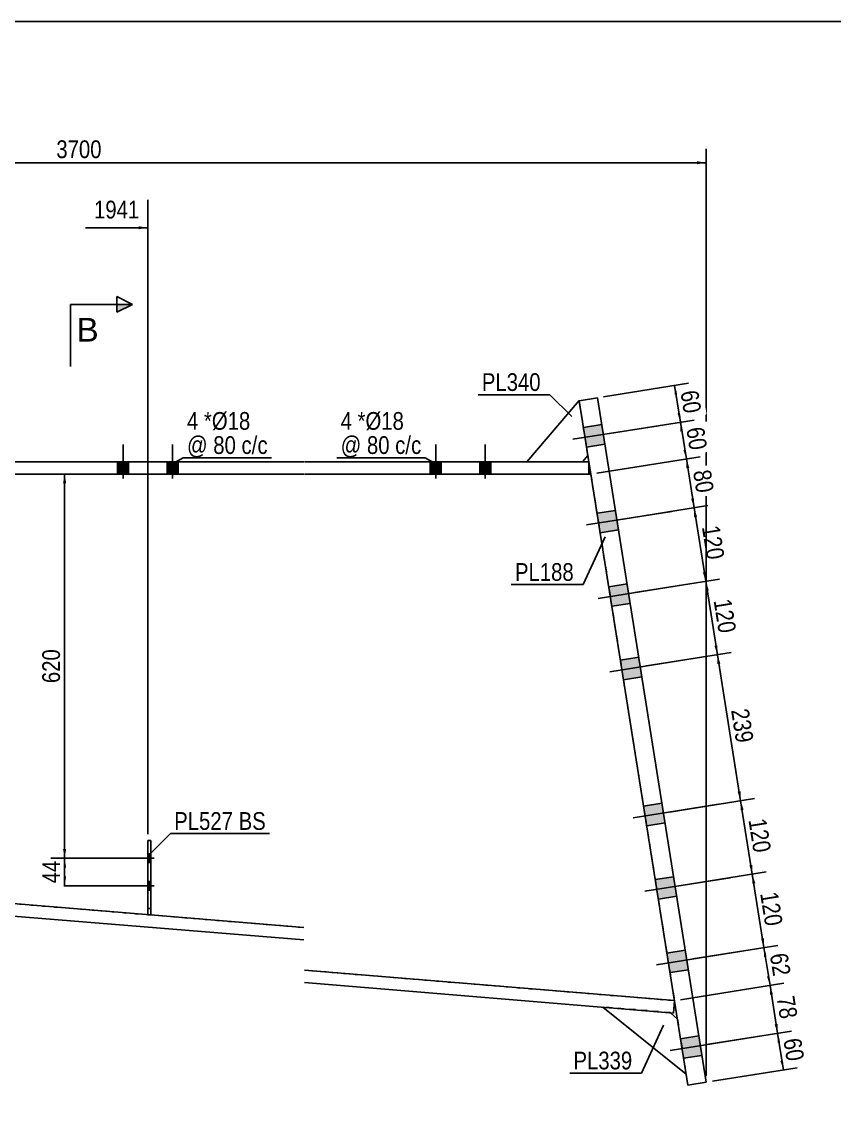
# Model space of a CAD drawing. Header units: millimetres. Extents: x -39 to 363, y -162 to 116.
# Drawn here: x 92.1 to 223.3, y -58.9 to 115.5 of the extents above; entities that cross this region are included whole.
import ezdxf

# ---------------------------------------------------------------- set-up
doc = ezdxf.new("R2010")
doc.units = ezdxf.units.MM
doc.linetypes.add('DXK_LINE_DOT1', pattern=[1.8814, 0.9407, -0.9407])
doc.linetypes.add('DXK_LINE_DOT2', pattern=[3.9198, 1.9599, -1.9599])
doc.styles.add('Arial', font='ARIAL.TTF', dxfattribs={"height": 0.2})
doc.styles.add('Arial Narrow', font='ARIALN.TTF', dxfattribs={"height": 0.2})

# ---------------------------------------------------------------- blocks, each defined once
blk = doc.blocks.new('Unknown-627307383-6272')
at = {"color": 5, "linetype": 'Continuous'}
blk.add_line((363.47, 115.52), (-36.53, 115.52), dxfattribs=at)
blk = doc.blocks.new('Bolt-627307383-8395 - 4547')
at = {"linetype": 'Continuous'}
for points in [[(158.04, 42.49), (159.84, 42.49), (159.84, 44.49), (158.04, 44.49)], [(158.04, 42.49), (159.84, 42.49), (159.84, 44.49), (158.04, 44.49)], [(166.04, 42.49), (167.84, 42.49), (167.84, 44.49), (166.04, 44.49)], [(166.04, 42.49), (167.84, 42.49), (167.84, 44.49), (166.04, 44.49)]]:
    blk.add_hatch(color=3, dxfattribs=at).paths.add_polyline_path(points)
at = {"color": 3, "linetype": 'Continuous'}
for p, q in [((158.94, 41.79), (158.94, 47.29)), ((158.94, 41.79), (158.94, 47.29)), ((166.94, 41.79), (166.94, 47.29)), ((166.94, 41.79), (166.94, 47.29)), ((158.04, 42.49), (158.04, 44.49)), ((158.04, 42.49), (158.04, 44.49)), ((159.84, 42.49), (159.84, 44.49)), ((159.84, 42.49), (159.84, 44.49)), ((166.04, 42.49), (166.04, 44.49)), ((166.04, 42.49), (166.04, 44.49)), ((167.84, 42.49), (167.84, 44.49)), ((167.84, 42.49), (167.84, 44.49))]:
    blk.add_line(p, q, dxfattribs=at)
blk = doc.blocks.new('Part-627307383-4564 - 4547')
at = {"color": 2, "linetype": 'Continuous'}
for p, q in [((87.14, 44.49), (2, 44.49)), ((2, 42.49), (2, 44.49)), ((137.64, 44.49), (87.24, 44.49)), ((183.67, 44.49), (137.74, 44.49)), ((183.67, 44.49), (183.67, 42.49)), ((87.14, 42.49), (2, 42.49)), ((137.64, 42.49), (87.24, 42.49)), ((183.67, 42.49), (137.74, 42.49))]:
    blk.add_line(p, q, dxfattribs=at)
blk = doc.blocks.new('Part-627307383-4563 - 4547')
at = {"color": 2, "linetype": 'Continuous'}
for p, q in [((2, -14.68), (2.16, -12.69)), ((87.14, -19.67), (2.16, -12.69)), ((87.14, -21.67), (2, -14.68)), ((137.64, -30.7), (87.24, -26.55)), ((137.64, -32.7), (87.24, -28.56)), ((197.5, -42.49), (137.74, -37.58)), ((197.34, -44.49), (137.74, -39.59)), ((197.34, -44.49), (197.5, -42.49))]:
    blk.add_line(p, q, dxfattribs=at)
blk = doc.blocks.new('Part-627307383-4565 - 4547')
at = {"color": 2, "linetype": 'Continuous'}
for p, q in [((182.1, 54.34), (185.07, 54.81)), ((199.67, -56.14), (182.1, 54.34)), ((185.07, 54.81), (202.64, -55.67)), ((202.64, -55.67), (199.67, -56.14))]:
    blk.add_line(p, q, dxfattribs=at)
blk = doc.blocks.new('Part-627307383-4568 - 4547')
at = {"color": 7, "linetype": 'DXK_LINE_DOT1'}
for p, q in [((196.82, -44.41), (185.86, -43.51)), ((185.91, -43.55), (185.86, -43.51)), ((196.86, -44.45), (196.82, -44.41)), ((197.98, -45.48), (199.39, -54.37))]:
    blk.add_line(p, q, dxfattribs=at)
at = {"color": 2, "linetype": 'Continuous'}
for p, q in [((199.39, -54.37), (185.91, -43.55)), ((197.98, -45.48), (196.86, -44.45))]:
    blk.add_line(p, q, dxfattribs=at)
blk = doc.blocks.new('Part-627307383-4570 - 4547')
at = {"color": 2, "linetype": 'Continuous'}
for p, q in [((182.1, 54.37), (173.67, 44.49)), ((182.1, 54.34), (182.1, 54.37)), ((182.67, 44.49), (183.51, 45.48))]:
    blk.add_line(p, q, dxfattribs=at)
at = {"color": 7, "linetype": 'DXK_LINE_DOT1'}
for p, q in [((183.51, 45.48), (182.1, 54.34)), ((173.67, 44.49), (182.67, 44.49))]:
    blk.add_line(p, q, dxfattribs=at)
blk = doc.blocks.new('Part-627307383-4579 - 4547')
at = {"color": 7, "linetype": 'DXK_LINE_DOT1'}
for p, q in [((112.44, -16.64), (112.44, -28.64)), ((112.94, -16.64), (112.44, -16.64)), ((112.94, -28.64), (112.94, -16.64)), ((112.44, -27.64), (112.94, -27.64)), ((112.44, -28.64), (112.94, -28.64))]:
    blk.add_line(p, q, dxfattribs=at)
blk = doc.blocks.new('Part-627307383-4580 - 4547')
at = {"color": 2, "linetype": 'Continuous'}
for p, q in [((112.44, -28.62), (112.44, -16.64)), ((112.44, -16.64), (112.94, -16.64)), ((112.94, -16.64), (112.94, -28.64)), ((112.94, -28.64), (112.57, -28.64))]:
    blk.add_line(p, q, dxfattribs=at)
blk = doc.blocks.new('Part-627307383-4582 - 4547')
at = {"color": 7, "linetype": 'DXK_LINE_DOT1'}
for p, q in [((2, 42.49), (2, -12.67)), ((87.14, 42.49), (2, 42.49)), ((137.64, 42.49), (87.24, 42.49)), ((183.67, 42.49), (137.74, 42.49)), ((183.99, 42.49), (197.5, -42.49)), ((87.14, -19.67), (2.16, -12.69)), ((137.64, -30.7), (87.24, -26.55)), ((197.5, -42.49), (137.74, -37.58))]:
    blk.add_line(p, q, dxfattribs=at)
at = {"color": 2, "linetype": 'Continuous'}
for p, q in [((183.99, 42.49), (183.67, 42.49)), ((2.16, -12.69), (2, -12.67))]:
    blk.add_line(p, q, dxfattribs=at)
blk = doc.blocks.new('Bolt-627307383-4586 - 4547')
at = {"linetype": 'Continuous'}
for points in [[(182.79, 50), (183.3, 46.84), (186.26, 47.31), (185.76, 50.47)], [(182.79, 50), (183.3, 46.84), (186.26, 47.31), (185.76, 50.47)], [(182.79, 50), (183.3, 46.84), (186.26, 47.31), (185.76, 50.47)], [(182.79, 50), (183.3, 46.84), (186.26, 47.31), (185.76, 50.47)], [(184.99, 36.17), (185.5, 33.01), (188.46, 33.48), (187.96, 36.64)], [(184.99, 36.17), (185.5, 33.01), (188.46, 33.48), (187.96, 36.64)], [(184.99, 36.17), (185.5, 33.01), (188.46, 33.48), (187.96, 36.64)], [(184.99, 36.17), (185.5, 33.01), (188.46, 33.48), (187.96, 36.64)], [(186.88, 24.32), (187.38, 21.16), (190.34, 21.63), (189.84, 24.79)], [(186.88, 24.32), (187.38, 21.16), (190.34, 21.63), (189.84, 24.79)], [(186.88, 24.32), (187.38, 21.16), (190.34, 21.63), (189.84, 24.79)], [(186.88, 24.32), (187.38, 21.16), (190.34, 21.63), (189.84, 24.79)], [(188.76, 12.47), (189.26, 9.31), (192.23, 9.78), (191.73, 12.94)], [(188.76, 12.47), (189.26, 9.31), (192.23, 9.78), (191.73, 12.94)], [(188.76, 12.47), (189.26, 9.31), (192.23, 9.78), (191.73, 12.94)], [(188.76, 12.47), (189.26, 9.31), (192.23, 9.78), (191.73, 12.94)], [(192.51, -11.11), (193.01, -14.27), (195.98, -13.8), (195.47, -10.64)], [(192.51, -11.11), (193.01, -14.27), (195.98, -13.8), (195.47, -10.64)], [(192.51, -11.11), (193.01, -14.27), (195.98, -13.8), (195.47, -10.64)], [(192.51, -11.11), (193.01, -14.27), (195.98, -13.8), (195.47, -10.64)], [(194.4, -22.96), (194.9, -26.12), (197.86, -25.65), (197.36, -22.49)], [(194.4, -22.96), (194.9, -26.12), (197.86, -25.65), (197.36, -22.49)], [(194.4, -22.96), (194.9, -26.12), (197.86, -25.65), (197.36, -22.49)], [(194.4, -22.96), (194.9, -26.12), (197.86, -25.65), (197.36, -22.49)], [(196.28, -34.81), (196.78, -37.97), (199.75, -37.5), (199.24, -34.34)], [(196.28, -34.81), (196.78, -37.97), (199.75, -37.5), (199.24, -34.34)], [(196.28, -34.81), (196.78, -37.97), (199.75, -37.5), (199.24, -34.34)], [(196.28, -34.81), (196.78, -37.97), (199.75, -37.5), (199.24, -34.34)], [(198.48, -48.64), (198.98, -51.8), (201.94, -51.33), (201.44, -48.17)], [(198.48, -48.64), (198.98, -51.8), (201.94, -51.33), (201.44, -48.17)], [(198.48, -48.64), (198.98, -51.8), (201.94, -51.33), (201.44, -48.17)], [(198.48, -48.64), (198.98, -51.8), (201.94, -51.33), (201.44, -48.17)]]:
    blk.add_hatch(color=3, dxfattribs=at).paths.add_polyline_path(points)
at = {"color": 3, "linetype": 'Continuous'}
for p, q in [((181.1, 48.11), (194.9, 50.3)), ((181.1, 48.11), (194.9, 50.3)), ((181.1, 48.11), (194.9, 50.3)), ((181.1, 48.11), (194.9, 50.3)), ((182.79, 50), (185.76, 50.47)), ((182.79, 50), (185.76, 50.47)), ((182.79, 50), (185.76, 50.47)), ((182.79, 50), (185.76, 50.47)), ((183.3, 46.84), (186.26, 47.31)), ((183.3, 46.84), (186.26, 47.31)), ((183.3, 46.84), (186.26, 47.31)), ((183.3, 46.84), (186.26, 47.31)), ((184.99, 36.17), (187.96, 36.64)), ((184.99, 36.17), (187.96, 36.64)), ((184.99, 36.17), (187.96, 36.64)), ((184.99, 36.17), (187.96, 36.64)), ((183.29, 34.28), (197.1, 36.48)), ((183.29, 34.28), (197.1, 36.48)), ((183.29, 34.28), (197.1, 36.48)), ((183.29, 34.28), (197.1, 36.48)), ((185.5, 33.01), (188.46, 33.48)), ((185.5, 33.01), (188.46, 33.48)), ((185.5, 33.01), (188.46, 33.48)), ((185.5, 33.01), (188.46, 33.48)), ((185.18, 22.43), (198.98, 24.63)), ((185.18, 22.43), (198.98, 24.63)), ((185.18, 22.43), (198.98, 24.63)), ((185.18, 22.43), (198.98, 24.63)), ((186.88, 24.32), (189.84, 24.79)), ((186.88, 24.32), (189.84, 24.79)), ((186.88, 24.32), (189.84, 24.79)), ((186.88, 24.32), (189.84, 24.79)), ((187.38, 21.16), (190.34, 21.63)), ((187.38, 21.16), (190.34, 21.63)), ((187.38, 21.16), (190.34, 21.63)), ((187.38, 21.16), (190.34, 21.63)), ((187.06, 10.58), (200.86, 12.77)), ((187.06, 10.58), (200.86, 12.77)), ((187.06, 10.58), (200.86, 12.77)), ((187.06, 10.58), (200.86, 12.77)), ((188.76, 12.47), (191.73, 12.94)), ((188.76, 12.47), (191.73, 12.94)), ((188.76, 12.47), (191.73, 12.94)), ((188.76, 12.47), (191.73, 12.94)), ((189.26, 9.31), (192.23, 9.78)), ((189.26, 9.31), (192.23, 9.78)), ((189.26, 9.31), (192.23, 9.78)), ((189.26, 9.31), (192.23, 9.78)), ((190.81, -13), (204.61, -10.8)), ((190.81, -13), (204.61, -10.8)), ((190.81, -13), (204.61, -10.8)), ((190.81, -13), (204.61, -10.8)), ((192.51, -11.11), (195.47, -10.64)), ((192.51, -11.11), (195.47, -10.64)), ((192.51, -11.11), (195.47, -10.64)), ((192.51, -11.11), (195.47, -10.64)), ((193.01, -14.27), (195.98, -13.8)), ((193.01, -14.27), (195.98, -13.8)), ((193.01, -14.27), (195.98, -13.8)), ((193.01, -14.27), (195.98, -13.8)), ((192.7, -24.85), (206.5, -22.66)), ((192.7, -24.85), (206.5, -22.66)), ((192.7, -24.85), (206.5, -22.66)), ((192.7, -24.85), (206.5, -22.66)), ((194.4, -22.96), (197.36, -22.49)), ((194.4, -22.96), (197.36, -22.49)), ((194.4, -22.96), (197.36, -22.49)), ((194.4, -22.96), (197.36, -22.49)), ((194.9, -26.12), (197.86, -25.65)), ((194.9, -26.12), (197.86, -25.65)), ((194.9, -26.12), (197.86, -25.65)), ((194.9, -26.12), (197.86, -25.65)), ((194.58, -36.7), (208.38, -34.51)), ((194.58, -36.7), (208.38, -34.51)), ((194.58, -36.7), (208.38, -34.51)), ((194.58, -36.7), (208.38, -34.51)), ((196.28, -34.81), (199.24, -34.34)), ((196.28, -34.81), (199.24, -34.34)), ((196.28, -34.81), (199.24, -34.34)), ((196.28, -34.81), (199.24, -34.34)), ((196.78, -37.97), (199.75, -37.5)), ((196.78, -37.97), (199.75, -37.5)), ((196.78, -37.97), (199.75, -37.5)), ((196.78, -37.97), (199.75, -37.5)), ((196.78, -50.53), (210.58, -48.33)), ((196.78, -50.53), (210.58, -48.33)), ((196.78, -50.53), (210.58, -48.33)), ((196.78, -50.53), (210.58, -48.33)), ((198.48, -48.64), (201.44, -48.17)), ((198.48, -48.64), (201.44, -48.17)), ((198.48, -48.64), (201.44, -48.17)), ((198.48, -48.64), (201.44, -48.17)), ((198.98, -51.8), (201.94, -51.33)), ((198.98, -51.8), (201.94, -51.33)), ((198.98, -51.8), (201.94, -51.33)), ((198.98, -51.8), (201.94, -51.33))]:
    blk.add_line(p, q, dxfattribs=at)
blk = doc.blocks.new('Bolt-627307383-4592 - 4547')
at = {"color": 3, "linetype": 'DXK_LINE_DOT2'}
for p, q in [((112.44, -18.81), (112.94, -18.81)), ((111.49, -19.51), (114.79, -19.51)), ((112.44, -20.21), (112.94, -20.21)), ((111.49, -23.94), (114.79, -23.94)), ((112.44, -23.24), (112.94, -23.24)), ((112.44, -24.64), (112.94, -24.64))]:
    blk.add_line(p, q, dxfattribs=at)
blk = doc.blocks.new('Bolt-627307383-4593 - 4547')
at = {"linetype": 'Continuous'}
for points in [[(112.94, -20.21), (112.94, -18.81), (112.44, -18.81), (112.44, -20.21)], [(112.94, -24.64), (112.94, -23.24), (112.44, -23.24), (112.44, -24.64)]]:
    blk.add_hatch(color=3, dxfattribs=at).paths.add_polyline_path(points)
at = {"color": 3, "linetype": 'Continuous'}
for p, q in [((112.44, -18.81), (112.94, -18.81)), ((111.64, -19.51), (112.94, -19.51)), ((112.44, -20.21), (112.94, -20.21)), ((111.64, -23.94), (112.94, -23.94)), ((112.44, -23.24), (112.94, -23.24)), ((112.44, -24.64), (112.94, -24.64))]:
    blk.add_line(p, q, dxfattribs=at)
blk = doc.blocks.new('Bolt-627307383-8393 - 4547')
at = {"linetype": 'Continuous'}
for points in [[(107.54, 42.49), (109.34, 42.49), (109.34, 44.49), (107.54, 44.49)], [(107.54, 42.49), (109.34, 42.49), (109.34, 44.49), (107.54, 44.49)], [(115.54, 42.49), (117.34, 42.49), (117.34, 44.49), (115.54, 44.49)], [(115.54, 42.49), (117.34, 42.49), (117.34, 44.49), (115.54, 44.49)]]:
    blk.add_hatch(color=3, dxfattribs=at).paths.add_polyline_path(points)
at = {"color": 3, "linetype": 'Continuous'}
for p, q in [((108.44, 41.79), (108.44, 47.29)), ((108.44, 41.79), (108.44, 47.29)), ((116.44, 41.79), (116.44, 47.29)), ((116.44, 41.79), (116.44, 47.29)), ((107.54, 42.49), (107.54, 44.49)), ((107.54, 42.49), (107.54, 44.49)), ((109.34, 42.49), (109.34, 44.49)), ((109.34, 42.49), (109.34, 44.49)), ((115.54, 42.49), (115.54, 44.49)), ((115.54, 42.49), (115.54, 44.49)), ((117.34, 42.49), (117.34, 44.49)), ((117.34, 42.49), (117.34, 44.49))]:
    blk.add_line(p, q, dxfattribs=at)
blk = doc.blocks.new('StraightDimension-627307383-8119 - 4547')
at = {"linetype": 'Continuous'}
for points in [[(98.75, -21.01), (99, -19.51), (99.25, -21.01)], [(99.25, -22.44), (99, -23.94), (98.75, -22.44)]]:
    blk.add_hatch(color=7, dxfattribs=at).paths.add_polyline_path(points)
at = {"color": 7, "linetype": 'Continuous'}
for p, q in [((112.86, -19.51), (96.75, -19.51)), ((99, -23.94), (99, -19.51)), ((112.86, -23.94), (96.75, -23.94))]:
    blk.add_line(p, q, dxfattribs=at)
at = {"color": 0}
blk.add_wipeout([(98.85, -19.3), (94.65, -19.3), (94.65, -24.15), (98.85, -24.15)], dxfattribs=at)
at = {"color": 3, "style": 'Arial Narrow'}
blk.add_text('44', height=2.863, rotation=90.0002, dxfattribs=at).set_placement((98.25, -23.55))
blk = doc.blocks.new('StraightDimension-627307383-8001 - 4547')
at = {"linetype": 'Continuous'}
for points in [[(212.92, -41.56), (212.93, -40.04), (213.41, -41.48)], [(214.17, -46.24), (214.16, -47.76), (213.68, -46.32)]]:
    blk.add_hatch(color=7, dxfattribs=at).paths.add_polyline_path(points)
at = {"color": 7, "linetype": 'Continuous'}
for p, q in [((198.49, -42.34), (215.15, -39.69)), ((212.93, -40.04), (214.16, -47.76)), ((202.68, -49.59), (216.38, -47.41))]:
    blk.add_line(p, q, dxfattribs=at)
at = {"color": 0}
blk.add_wipeout([(214.07, -46.28), (218.22, -45.62), (217.46, -40.82), (213.31, -41.48)], dxfattribs=at)
at = {"color": 3, "style": 'Arial Narrow'}
blk.add_text('78', height=2.863, rotation=-80.9647, dxfattribs=at).set_placement((214, -41.98))
blk = doc.blocks.new('StraightDimension-627307383-8210 - 4547')
at = {"linetype": 'Continuous'}
blk.add_hatch(color=7, dxfattribs=at).paths.add_polyline_path([(110.94, 82.5), (112.44, 82.25), (110.94, 82)])
at = {"color": 7, "linetype": 'Continuous'}
for p, q in [((112.44, -15.64), (112.44, 86.75)), ((102.38, 82.25), (112.44, 82.25))]:
    blk.add_line(p, q, dxfattribs=at)
at = {"color": 0}
blk.add_wipeout([(111.66, 83.15), (111.66, 87.35), (103.15, 87.35), (103.15, 83.15)], dxfattribs=at)
at = {"color": 3, "style": 'Arial Narrow'}
blk.add_text('1941', height=2.863, dxfattribs=at).set_placement((103.75, 83.75))
blk = doc.blocks.new('StraightDimension-627307383-8006 - 4547')
at = {"linetype": 'Continuous'}
for points in [[(202.55, 23.67), (202.56, 25.19), (203.04, 23.75)], [(204.45, 14.86), (204.44, 13.34), (203.96, 14.79)]]:
    blk.add_hatch(color=7, dxfattribs=at).paths.add_polyline_path(points)
at = {"color": 7, "linetype": 'Continuous'}
for p, q in [((191.08, 23.37), (204.78, 25.55)), ((202.56, 25.19), (204.44, 13.34)), ((192.96, 11.52), (206.66, 13.7))]:
    blk.add_line(p, q, dxfattribs=at)
at = {"color": 0}
blk.add_wipeout([(204.17, 15.99), (208.32, 16.65), (207.27, 23.25), (203.12, 22.59)], dxfattribs=at)
at = {"color": 3, "style": 'Arial Narrow'}
blk.add_text('120', height=2.863, rotation=-80.9647, dxfattribs=at).set_placement((203.81, 22.09))
blk = doc.blocks.new('StraightDimension-627307383-8003 - 4547')
at = {"linetype": 'Continuous'}
for points in [[(210.06, -23.61), (210.07, -22.09), (210.56, -23.53)], [(211.97, -32.42), (211.96, -33.94), (211.48, -32.5)]]:
    blk.add_hatch(color=7, dxfattribs=at).paths.add_polyline_path(points)
at = {"color": 7, "linetype": 'Continuous'}
for p, q in [((198.6, -23.91), (212.3, -21.73)), ((210.07, -22.09), (211.96, -33.94)), ((200.48, -35.76), (214.18, -33.58))]:
    blk.add_line(p, q, dxfattribs=at)
at = {"color": 0}
blk.add_wipeout([(211.69, -31.29), (215.84, -30.63), (214.79, -24.03), (210.64, -24.69)], dxfattribs=at)
at = {"color": 3, "style": 'Arial Narrow'}
blk.add_text('120', height=2.863, rotation=-80.9647, dxfattribs=at).set_placement((211.33, -25.19))
blk = doc.blocks.new('StraightDimension-627307383-8007 - 4547')
at = {"linetype": 'Continuous'}
for points in [[(200.66, 35.52), (200.67, 37.05), (201.15, 35.6)], [(202.57, 26.71), (202.56, 25.19), (202.07, 26.64)]]:
    blk.add_hatch(color=7, dxfattribs=at).paths.add_polyline_path(points)
at = {"color": 7, "linetype": 'Continuous'}
for p, q in [((189.19, 35.22), (202.89, 37.4)), ((200.67, 37.05), (202.56, 25.19)), ((191.08, 23.37), (204.78, 25.55))]:
    blk.add_line(p, q, dxfattribs=at)
at = {"color": 0}
blk.add_wipeout([(202.29, 27.84), (206.44, 28.5), (205.39, 35.1), (201.24, 34.44)], dxfattribs=at)
at = {"color": 3, "style": 'Arial Narrow'}
blk.add_text('120', height=2.863, rotation=-80.9647, dxfattribs=at).set_placement((201.92, 33.95))
blk = doc.blocks.new('StraightDimension-627307383-8185 - 4547')
at = {"linetype": 'Continuous'}
for points in [[(1.5, 92.49), (0, 92.74), (1.5, 92.99)], [(201.14, 92.99), (202.64, 92.74), (201.14, 92.49)]]:
    blk.add_hatch(color=7, dxfattribs=at).paths.add_polyline_path(points)
at = {"color": 7, "linetype": 'Continuous'}
for p, q in [((0, 53.49), (0, 94.99)), ((202.64, -54.67), (202.64, 94.99)), ((0, 92.74), (202.64, 92.74))]:
    blk.add_line(p, q, dxfattribs=at)
at = {"color": 0}
blk.add_wipeout([(105.57, 92.89), (105.57, 97.09), (97.06, 97.09), (97.06, 92.89)], dxfattribs=at)
at = {"color": 3, "style": 'Arial Narrow'}
blk.add_text('3700', height=2.863, dxfattribs=at).set_placement((97.66, 93.49))
blk = doc.blocks.new('StraightDimension-627307383-8118 - 4547')
at = {"linetype": 'Continuous'}
for points in [[(98.75, 40.99), (99, 42.49), (99.25, 40.99)], [(99.25, -18.01), (99, -19.51), (98.75, -18.01)]]:
    blk.add_hatch(color=7, dxfattribs=at).paths.add_polyline_path(points)
at = {"color": 7, "linetype": 'Continuous'}
for p, q in [((120.66, 42.49), (96.75, 42.49)), ((99, -19.51), (99, 42.49)), ((112.86, -19.51), (96.75, -19.51))]:
    blk.add_line(p, q, dxfattribs=at)
at = {"color": 0}
blk.add_wipeout([(98.85, 14.83), (94.65, 14.83), (94.65, 8.15), (98.85, 8.15)], dxfattribs=at)
at = {"color": 3, "style": 'Arial Narrow'}
blk.add_text('620', height=2.863, rotation=90.0002, dxfattribs=at).set_placement((98.25, 8.75))
blk = doc.blocks.new('StraightDimension-627307383-8000 - 4547')
at = {"linetype": 'Continuous'}
for points in [[(214.15, -49.29), (214.16, -47.76), (214.64, -49.21)], [(215.11, -52.17), (215.1, -53.69), (214.62, -52.25)]]:
    blk.add_hatch(color=7, dxfattribs=at).paths.add_polyline_path(points)
at = {"color": 7, "linetype": 'Continuous'}
for p, q in [((202.68, -49.59), (216.38, -47.41)), ((214.16, -47.76), (215.1, -53.69)), ((203.62, -55.51), (217.32, -53.34))]:
    blk.add_line(p, q, dxfattribs=at)
at = {"color": 0}
blk.add_wipeout([(215.16, -53.1), (219.31, -52.44), (218.54, -47.65), (214.4, -48.31)], dxfattribs=at)
at = {"color": 3, "style": 'Arial Narrow'}
blk.add_text('60', height=2.863, rotation=-80.9647, dxfattribs=at).set_placement((215.08, -48.8))
blk = doc.blocks.new('StraightDimension-627307383-8002 - 4547')
at = {"linetype": 'Continuous'}
for points in [[(211.95, -35.46), (211.96, -33.94), (212.44, -35.38)], [(212.94, -38.52), (212.93, -40.04), (212.45, -38.6)]]:
    blk.add_hatch(color=7, dxfattribs=at).paths.add_polyline_path(points)
at = {"color": 7, "linetype": 'Continuous'}
for p, q in [((200.48, -35.76), (214.18, -33.58)), ((211.96, -33.94), (212.93, -40.04)), ((198.49, -42.34), (215.15, -39.69))]:
    blk.add_line(p, q, dxfattribs=at)
at = {"color": 0}
blk.add_wipeout([(212.97, -39.36), (217.12, -38.7), (216.36, -33.91), (212.21, -34.57)], dxfattribs=at)
at = {"color": 3, "style": 'Arial Narrow'}
blk.add_text('62', height=2.863, rotation=-80.9647, dxfattribs=at).set_placement((212.9, -35.07))
blk = doc.blocks.new('StraightDimension-627307383-8004 - 4547')
at = {"linetype": 'Continuous'}
for points in [[(208.18, -11.76), (208.19, -10.24), (208.67, -11.68)], [(210.09, -20.57), (210.07, -22.09), (209.59, -20.64)]]:
    blk.add_hatch(color=7, dxfattribs=at).paths.add_polyline_path(points)
at = {"color": 7, "linetype": 'Continuous'}
for p, q in [((196.71, -12.06), (210.41, -9.88)), ((208.19, -10.24), (210.07, -22.09)), ((198.6, -23.91), (212.3, -21.73))]:
    blk.add_line(p, q, dxfattribs=at)
at = {"color": 0}
blk.add_wipeout([(209.81, -19.44), (213.95, -18.78), (212.9, -12.18), (208.76, -12.84)], dxfattribs=at)
at = {"color": 3, "style": 'Arial Narrow'}
blk.add_text('120', height=2.863, rotation=-80.9647, dxfattribs=at).set_placement((209.44, -13.34))
blk = doc.blocks.new('StraightDimension-627307383-8005 - 4547')
at = {"linetype": 'Continuous'}
for points in [[(204.43, 11.82), (204.44, 13.34), (204.92, 11.9)], [(208.2, -8.72), (208.19, -10.24), (207.71, -8.79)]]:
    blk.add_hatch(color=7, dxfattribs=at).paths.add_polyline_path(points)
at = {"color": 7, "linetype": 'Continuous'}
for p, q in [((192.96, 11.52), (206.66, 13.7)), ((204.44, 13.34), (208.19, -10.24)), ((196.71, -12.06), (210.41, -9.88))]:
    blk.add_line(p, q, dxfattribs=at)
at = {"color": 0}
blk.add_wipeout([(206.99, -1.72), (211.14, -1.06), (210.09, 5.54), (205.94, 4.88)], dxfattribs=at)
at = {"color": 3, "style": 'Arial Narrow'}
blk.add_text('239', height=2.863, rotation=-80.9647, dxfattribs=at).set_placement((206.63, 4.38))
blk = doc.blocks.new('StraightDimension-627307383-8008 - 4547')
at = {"linetype": 'Continuous'}
for points in [[(199.4, 43.43), (199.42, 44.95), (199.9, 43.5)], [(200.68, 38.57), (200.67, 37.05), (200.19, 38.49)]]:
    blk.add_hatch(color=7, dxfattribs=at).paths.add_polyline_path(points)
at = {"color": 7, "linetype": 'Continuous'}
for p, q in [((184.98, 42.65), (201.64, 45.3)), ((199.42, 44.95), (200.67, 37.05)), ((189.19, 35.22), (202.89, 37.4))]:
    blk.add_line(p, q, dxfattribs=at)
at = {"color": 0}
blk.add_wipeout([(200.57, 38.62), (204.72, 39.28), (203.96, 44.08), (199.81, 43.42)], dxfattribs=at)
at = {"color": 3, "style": 'Arial Narrow'}
blk.add_text('80', height=2.863, rotation=-80.9647, dxfattribs=at).set_placement((200.5, 42.92))
blk = doc.blocks.new('StraightDimension-627307383-8009 - 4547')
at = {"linetype": 'Continuous'}
for points in [[(198.46, 49.35), (198.47, 50.87), (198.96, 49.43)], [(199.43, 46.47), (199.42, 44.95), (198.93, 46.39)]]:
    blk.add_hatch(color=7, dxfattribs=at).paths.add_polyline_path(points)
at = {"color": 7, "linetype": 'Continuous'}
for p, q in [((187, 49.05), (200.7, 51.22)), ((198.47, 50.87), (199.42, 44.95)), ((184.98, 42.65), (201.64, 45.3))]:
    blk.add_line(p, q, dxfattribs=at)
at = {"color": 0}
blk.add_wipeout([(199.47, 45.53), (203.62, 46.19), (202.86, 50.99), (198.71, 50.33)], dxfattribs=at)
at = {"color": 3, "style": 'Arial Narrow'}
blk.add_text('60', height=2.863, rotation=-80.9647, dxfattribs=at).set_placement((199.4, 49.83))
blk = doc.blocks.new('StraightDimension-627307383-8010 - 4547')
at = {"linetype": 'Continuous'}
for points in [[(197.52, 55.28), (197.53, 56.8), (198.01, 55.35)], [(198.49, 52.39), (198.47, 50.87), (197.99, 52.31)]]:
    blk.add_hatch(color=7, dxfattribs=at).paths.add_polyline_path(points)
at = {"color": 7, "linetype": 'Continuous'}
for p, q in [((186.05, 54.97), (199.75, 57.15)), ((197.53, 56.8), (198.47, 50.87)), ((187, 49.05), (200.7, 51.22))]:
    blk.add_line(p, q, dxfattribs=at)
at = {"color": 0}
blk.add_wipeout([(198.53, 51.46), (202.68, 52.12), (201.92, 56.92), (197.77, 56.26)], dxfattribs=at)
at = {"color": 3, "style": 'Arial Narrow'}
blk.add_text('60', height=2.863, rotation=-80.9647, dxfattribs=at).set_placement((198.46, 55.76))
blk = doc.blocks.new('Mark-627307383-8419 - 4547')
at = {"color": 0}
for points in [[(145.42, 49.64), (145.42, 52.64), (143.59, 52.64), (143.59, 49.64)], [(147.59, 49.64), (147.59, 52.64), (146.32, 52.64), (146.32, 49.64)], [(156.61, 45.74), (156.61, 48.74), (143.59, 48.74), (143.59, 45.74)]]:
    blk.add_wipeout(points, dxfattribs=at)
for points in [[(145.42, 49.64), (145.42, 52.64), (143.59, 52.64), (143.59, 49.64)], [(147.59, 49.64), (147.59, 52.64), (146.32, 52.64), (146.32, 49.64)], [(156.61, 45.74), (156.61, 48.74), (143.59, 48.74), (143.59, 45.74)]]:
    blk.add_wipeout(points, dxfattribs=at)
at = {"color": 7, "linetype": 'Continuous'}
for p in [(142.99, 45.14), (158.94, 44.14)]:
    blk.add_line(p, (157.21, 45.14), dxfattribs=at)
at = {"color": 3, "style": 'Arial Narrow'}
for s, height, p in [('4', 2.86, (143.59, 49.64)), ('@ 80 c/', 2.863, (143.59, 45.74)), ('c', 2.86, (154.96, 45.74))]:
    blk.add_text(s, height=height, dxfattribs=at).set_placement(p)
at = {"color": 0}
blk.add_wipeout([(153.81, 49.64), (153.81, 52.64), (147.59, 52.64), (147.59, 49.64)], dxfattribs=at)
blk.add_wipeout([(153.81, 49.64), (153.81, 52.64), (147.59, 52.64), (147.59, 49.64)], dxfattribs=at)
at = {"color": 3, "style": 'Arial Narrow'}
for s, height, p in [('*', 2.86, (146.32, 49.64)), ('Ø18', 2.863, (147.59, 49.64))]:
    blk.add_text(s, height=height, dxfattribs=at).set_placement(p)
blk = doc.blocks.new('SectionMark-627307383-4709 - 4547')
at = {"linetype": 'Continuous'}
for points in [[(107.44, 68.63), (107.44, 69.88), (109.94, 69.88)], [(107.44, -71.21), (107.44, -69.96), (109.94, -71.21)]]:
    blk.add_hatch(color=30, dxfattribs=at).paths.add_polyline_path(points)
at = {"color": 30, "linetype": 'Continuous'}
for p, q in [((99.94, 69.88), (99.94, 59.88)), ((99.94, 69.88), (109.94, 69.88)), ((107.44, 68.63), (107.44, 71.13)), ((107.44, 71.13), (109.94, 69.88)), ((109.94, 69.88), (107.44, 68.63)), ((99.94, -71.21), (99.94, -61.21)), ((99.94, -71.21), (109.94, -71.21)), ((109.94, -71.21), (107.44, -69.96)), ((107.44, -69.96), (107.44, -72.46)), ((109.94, -71.21), (107.44, -72.46))]:
    blk.add_line(p, q, dxfattribs=at)
at = {"color": 0, "linetype": 'Continuous'}
for points in [[(104.49, 63.88), (104.49, 67.88), (100.94, 67.88), (100.94, 63.88)], [(104.49, -69.21), (104.49, -65.21), (100.94, -65.21), (100.94, -69.21)]]:
    blk.add_wipeout(points, dxfattribs=at)
at = {"color": 96, "linetype": 'Continuous', "style": 'Arial'}
for p in [(100.94, 63.88), (100.94, -69.21)]:
    blk.add_text('B', height=3.82, dxfattribs=at).set_placement(p)
blk = doc.blocks.new('Mark-627307383-6371 - 4547')
at = {"color": 7, "linetype": 'Continuous'}
blk.add_line((195.73, -46.45), (192.2, -54.19), dxfattribs=at)
at = {"color": 0}
blk.add_wipeout([(190.7, -53.59), (190.7, -50.59), (181.19, -50.59), (181.19, -53.59)], dxfattribs=at)
blk.add_wipeout([(190.7, -53.59), (190.7, -50.59), (181.19, -50.59), (181.19, -53.59)], dxfattribs=at)
at = {"color": 7, "linetype": 'Continuous'}
blk.add_line((180.59, -54.19), (192.2, -54.19), dxfattribs=at)
at = {"color": 3, "style": 'Arial Narrow'}
blk.add_text('PL339', height=2.863, dxfattribs=at).set_placement((181.19, -53.59))
blk = doc.blocks.new('Mark-627307383-6374 - 4547')
at = {"color": 7, "linetype": 'Continuous'}
blk.add_line((180.93, 51.78), (177.39, 55.31), dxfattribs=at)
at = {"color": 0}
blk.add_wipeout([(175.89, 55.91), (175.89, 58.91), (166.39, 58.91), (166.39, 55.91)], dxfattribs=at)
blk.add_wipeout([(175.89, 55.91), (175.89, 58.91), (166.39, 58.91), (166.39, 55.91)], dxfattribs=at)
at = {"color": 7, "linetype": 'Continuous'}
blk.add_line((165.79, 55.31), (177.39, 55.31), dxfattribs=at)
at = {"color": 3, "style": 'Arial Narrow'}
blk.add_text('PL340', height=2.863, dxfattribs=at).set_placement((166.39, 55.91))
blk = doc.blocks.new('MarkSet-627307383-6357 - 4547')
at = {"color": 0}
for points in [[(126.21, -14.93), (126.21, -11.93), (116.7, -11.93), (116.7, -14.93)], [(131.49, -14.93), (131.49, -11.93), (127.11, -11.93), (127.11, -14.93)]]:
    blk.add_wipeout(points, dxfattribs=at)
for points in [[(126.21, -14.93), (126.21, -11.93), (116.7, -11.93), (116.7, -14.93)], [(131.49, -14.93), (131.49, -11.93), (127.11, -11.93), (127.11, -14.93)]]:
    blk.add_wipeout(points, dxfattribs=at)
at = {"color": 7, "linetype": 'Continuous'}
for p, q in [((112.57, -19.07), (116.1, -15.53)), ((116.1, -15.53), (132.09, -15.53))]:
    blk.add_line(p, q, dxfattribs=at)
at = {"color": 3, "style": 'Arial Narrow'}
for s, p in [('PL527', (116.7, -14.93)), ('BS', (127.11, -14.93))]:
    blk.add_text(s, height=2.863, dxfattribs=at).set_placement(p)
blk = doc.blocks.new('Mark-627307383-8417 - 4547')
at = {"color": 0}
for points in [[(120.6, 49.64), (120.6, 52.64), (118.77, 52.64), (118.77, 49.64)], [(122.78, 49.64), (122.78, 52.64), (121.5, 52.64), (121.5, 49.64)], [(131.79, 45.74), (131.79, 48.74), (118.77, 48.74), (118.77, 45.74)]]:
    blk.add_wipeout(points, dxfattribs=at)
for points in [[(120.6, 49.64), (120.6, 52.64), (118.77, 52.64), (118.77, 49.64)], [(122.78, 49.64), (122.78, 52.64), (121.5, 52.64), (121.5, 49.64)], [(131.79, 45.74), (131.79, 48.74), (118.77, 48.74), (118.77, 45.74)]]:
    blk.add_wipeout(points, dxfattribs=at)
at = {"color": 7, "linetype": 'Continuous'}
for p, q in [((116.44, 44.14), (118.17, 45.14)), ((118.17, 45.14), (132.39, 45.14))]:
    blk.add_line(p, q, dxfattribs=at)
at = {"color": 3, "style": 'Arial Narrow'}
for s, height, p in [('4', 2.86, (118.77, 49.64)), ('@ 80 c/', 2.863, (118.77, 45.74)), ('c', 2.86, (130.15, 45.74))]:
    blk.add_text(s, height=height, dxfattribs=at).set_placement(p)
at = {"color": 0}
blk.add_wipeout([(128.99, 49.64), (128.99, 52.64), (122.78, 52.64), (122.78, 49.64)], dxfattribs=at)
blk.add_wipeout([(128.99, 49.64), (128.99, 52.64), (122.78, 52.64), (122.78, 49.64)], dxfattribs=at)
at = {"color": 3, "style": 'Arial Narrow'}
for s, height, p in [('*', 2.86, (121.5, 49.64)), ('Ø18', 2.863, (122.78, 49.64))]:
    blk.add_text(s, height=height, dxfattribs=at).set_placement(p)
blk = doc.blocks.new('Mark-627307383-6368 - 4547')
at = {"color": 7, "linetype": 'Continuous'}
blk.add_line((186.28, 32.39), (182.74, 24.66), dxfattribs=at)
at = {"color": 0}
blk.add_wipeout([(181.24, 25.26), (181.24, 28.26), (171.74, 28.26), (171.74, 25.26)], dxfattribs=at)
blk.add_wipeout([(181.24, 25.26), (181.24, 28.26), (171.74, 28.26), (171.74, 25.26)], dxfattribs=at)
at = {"color": 7, "linetype": 'Continuous'}
blk.add_line((171.14, 24.66), (182.74, 24.66), dxfattribs=at)
at = {"color": 3, "style": 'Arial Narrow'}
blk.add_text('PL188', height=2.863, dxfattribs=at).set_placement((171.74, 25.26))

msp = doc.modelspace()

# ---------------------------------------------------------------- block references
for name in ['Unknown-627307383-6272', 'Part-627307383-4570 - 4547', 'Part-627307383-4565 - 4547', 'Bolt-627307383-4586 - 4547', 'Bolt-627307383-8393 - 4547', 'Bolt-627307383-8395 - 4547', 'Part-627307383-4564 - 4547', 'Part-627307383-4582 - 4547', 'Part-627307383-4563 - 4547', 'Part-627307383-4579 - 4547', 'Part-627307383-4580 - 4547', 'Bolt-627307383-4592 - 4547', 'Bolt-627307383-4593 - 4547', 'Part-627307383-4568 - 4547']:
    msp.add_blockref(name, (0, 0))

# ---------------------------------------------------------------- next in the draw order: block references
for name in ['StraightDimension-627307383-8210 - 4547', 'StraightDimension-627307383-8006 - 4547', 'StraightDimension-627307383-8119 - 4547', 'StraightDimension-627307383-8003 - 4547', 'StraightDimension-627307383-8001 - 4547']:
    msp.add_blockref(name, (0, 0))

# ---------------------------------------------------------------- next in the draw order: block references
msp.add_blockref('StraightDimension-627307383-8007 - 4547', (0, 0))

# ---------------------------------------------------------------- next in the draw order: block references
msp.add_blockref('StraightDimension-627307383-8185 - 4547', (0, 0))

# ---------------------------------------------------------------- next in the draw order: block references
for name in ['Mark-627307383-6374 - 4547', 'Mark-627307383-8417 - 4547', 'Mark-627307383-8419 - 4547', 'StraightDimension-627307383-8008 - 4547', 'StraightDimension-627307383-8118 - 4547', 'Mark-627307383-6368 - 4547', 'StraightDimension-627307383-8004 - 4547', 'StraightDimension-627307383-8002 - 4547', 'Mark-627307383-6371 - 4547', 'StraightDimension-627307383-8000 - 4547']:
    msp.add_blockref(name, (0, 0))

# ---------------------------------------------------------------- next in the draw order: block references
for name in ['SectionMark-627307383-4709 - 4547', 'StraightDimension-627307383-8009 - 4547', 'StraightDimension-627307383-8005 - 4547', 'MarkSet-627307383-6357 - 4547']:
    msp.add_blockref(name, (0, 0))

# ---------------------------------------------------------------- next in the draw order: block references
msp.add_blockref('StraightDimension-627307383-8010 - 4547', (0, 0))

doc.saveas('drawing.dxf')
